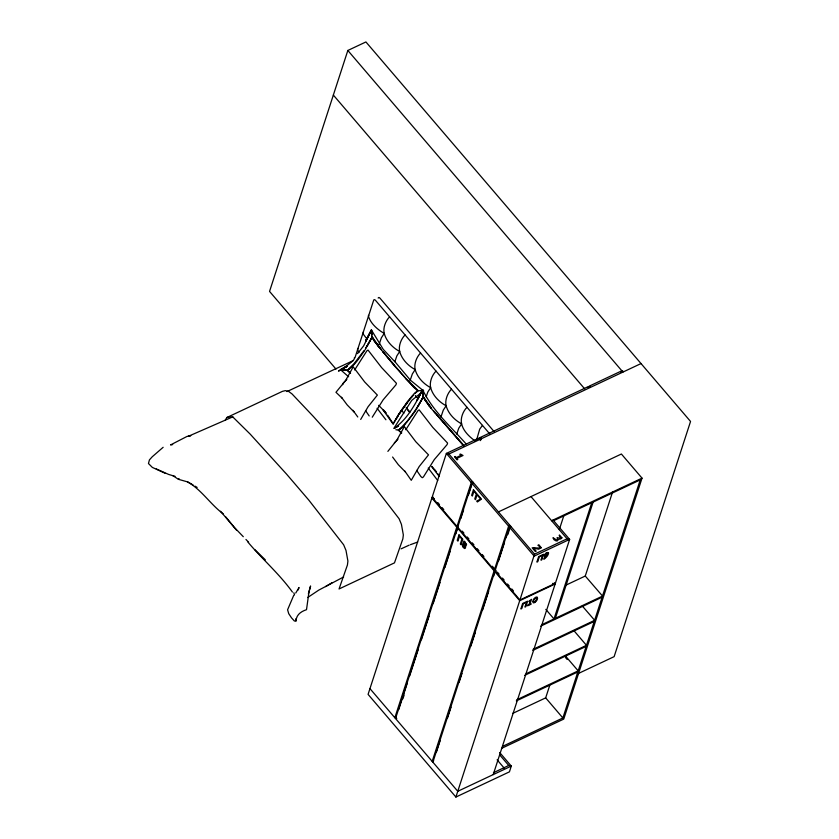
<?xml version="1.0" encoding="UTF-8"?>
<svg xmlns="http://www.w3.org/2000/svg" width="839" height="839" viewBox="0 0 839 839"><rect width="100%" height="100%" fill="white"/><g stroke="black" fill="none" stroke-linecap="round" stroke-linejoin="round"><path stroke-width="1.26" d="M371.32 330.136L371.95 337.1L374.75 341.735L393.858 365.206L413.669 387.23L417.728 390.607L423.548 390.88L410.418 380.193L395.526 362.427L383.245 349.37L371.425 329.989L365.814 340.97L371.425 329.989L365.699 340.823L371.562 330.115L372.076 334.855M466.085 443.883C450.868 426.715 432.798 411.005 422.699 389.894L423.087 396.878L429.558 406.558L463.957 446.18M476.489 440.318L479.719 429.128L482.467 425.394M458.451 525.717L457.003 526.399L432.106 497.296L446.369 453.427L448.917 454.025L534.537 554.128L519.939 599.969L495.041 570.866L509.294 526.986L510.741 526.315M308.364 593.949L310.587 585.979L308.962 592.019L306.508 609.691C301.17 611.453 296.387 614.557 295.989 620.944L294.395 621.028L291.511 617.84L288.742 613.697L287.588 609.775L293.723 595.354M342.69 384.692L343.172 383.213L346.843 379.364M577.368 673.958L614.127 656.654L690.549 421.451L365.919 41.95L347.839 50.466L269.55 291.416L335.988 369.087M354.939 357.844L373.67 300.205A2.318 1.175 64.8 0 1 375.515 300.372L489.934 434.12M379.039 344.693L381.378 337.792L384.241 333.398C382.846 327.997 385.583 320.813 389.611 316.848M394.865 361.693L396.857 355.872L399.71 351.489C398.326 346.088 401.063 338.904 405.09 334.939M409.988 380.875L412.337 373.963L415.19 369.579C413.795 364.178 416.532 356.995 420.57 353.03M426.17 396.795L427.806 392.054L430.669 387.67C429.274 382.269 432.012 375.085 436.039 371.121M440.936 417.056L443.286 410.145L446.138 405.761C444.743 400.36 447.481 393.176 451.518 389.212M434.424 498.618L431.875 498.02L368.08 694.377L455.902 797.05L509.43 771.849L511.297 766.091L499.698 752.531M432.798 498.618L433.26 497.181M456.762 434.057L458.755 428.236L461.618 423.852C460.223 418.451 462.96 411.267 466.987 407.303M480.296 440.622C484.627 434.696 474.612 441.073 481.104 438.136M471.508 481.848L473.154 483.327L471.508 481.848L394.844 717.723L396.291 717.051M395.526 718.53L457.465 527.93L494.119 570.782M473.395 482.656L471.948 483.337L457.695 527.207L494.349 570.059M398.714 709.574L407.219 683.407M409.652 675.94L418.147 649.774M421.388 639.811L429.075 616.141M433.123 603.681L440.003 582.497M444.859 567.552L450.124 551.359M455.787 533.919L457.811 527.689M460.831 518.408L463.6 509.881M468.351 495.251L472.714 481.848L471.266 482.53L446.369 453.427L479.09 438.01L480.191 439.3M402.93 698.751L404.146 695.017M510.06 525.508L508.612 526.189L432.19 761.382L433.637 760.7M432.882 762.19L494.811 571.59L496.258 570.908M436.469 751.985L440.108 740.774M447.397 718.352L451.046 707.141M459.132 682.222L461.974 673.497M470.878 646.093L475.325 632.386M482.614 609.963L488.686 591.275M493.542 576.33L494.758 572.597M498.576 560.851L504.512 542.571M506.095 537.694L508.864 529.157M507.805 534.579L509.829 528.36M455.902 797.05L519.708 600.693L555.145 584.007L493.217 774.607M559.309 529.608L563.724 516.006M553.992 584.112L554.464 582.675M591.768 502.718L554.002 618.951L545.811 609.376M555.355 618.312L593.121 502.079M512.566 713.465L545.675 697.87L549.723 685.432M566.419 584.909L585.265 576.036L612.585 491.948M502.551 746.374L562.875 717.974L640.23 479.898L553.897 520.558M498.429 511.916L621.395 454.014L642.024 478.136L563.735 719.096L501.502 748.398M298.181 589.943L299.041 587.499L295.727 593.058M422.457 389.904L416.836 400.602L422.699 389.894L423.317 395.735M360.697 419.448L368.059 406.758L377.372 395.096L364.65 381.934L353.209 366.842L345.595 380.539L335.967 392.285L342.417 398.462M393.302 423.894L398.221 414.938L407.565 401.43L414.183 393.617L418.074 390.586L405.782 378.452L382.71 351.551M372.254 417.203L383.129 399.857L395.977 384.797L396.448 383.318L381.598 367.576L368.027 350.083L366.895 350.796L354.635 369.968M371.562 330.115L363.644 345.878L357.519 353.618M422.699 389.894C415.357 403.884 407.502 419.301 394.057 428.299L398.619 426.013L394.068 428.268M367.073 346.171L372.201 337.068L381.137 349.58M418.21 405.95L423.338 396.847L431.477 408.373M394.456 427.408L411.729 400.402L423.548 390.88L421.241 390.754M226.991 417.455L229.97 416.731L233.42 417.56L250.169 434.099L286.456 474.004L308.825 500.128L343.654 544.815L346.004 550.457L347.912 561.071L347.43 564.983L339.05 588.968L394.477 562.864L402.856 538.879L403.339 534.978L401.43 524.354L399.081 518.712L370.303 481.397L355.044 463.159L313.555 416.679L292.014 393.921L288.553 391.373L285.396 390.628L282.428 391.362L226.991 417.455L225.334 419.909M395.798 419.689L398.085 415.966M399.249 414.109L407.387 402.479M365.825 347.933L372.296 337.068L378.42 346.78M364.965 350.041L371.95 337.1L374.75 341.735M416.102 409.82L423.087 396.878L429.558 406.558M364.378 350.912C359.26 357.718 354.761 365.689 347.346 370.219L340.508 369.684L348.625 376.784M415.515 410.691L406.338 422.856M364.095 350.566L354.131 363.581L347.22 370.387L350.429 373.428M172.75 475.577L178.413 479.31L179.001 478.524M405.772 429.746L418.032 410.575L419.164 409.862L432.735 427.355L447.586 443.097L447.114 444.576L434.266 459.625L423.391 476.982L422.258 477.706L420.842 476.51L416.637 470.354M354.299 357.854C356.732 361.378 323.015 379.868 347.377 366.077L340.697 369.747L347.524 370.377L349.15 368.992M411.257 397.529L412.945 395.63M405.646 423.695L402.028 427.743L398.483 429.998L395.882 429.767M412.84 395.63L401.346 410.386L392.998 423.894L382.794 409.579M397.98 439.143L394.309 442.992M368.761 315.307L368.342 315.726C370.167 323.12 377.529 329.685 384.241 333.398C386.223 341.116 392.746 347.807 399.71 351.489C401.703 359.207 408.226 365.898 415.19 369.579C417.172 377.288 423.695 383.989 430.669 387.67C432.651 395.379 439.175 402.08 446.138 405.761C448.131 413.47 454.644 420.171 461.618 423.852C463.275 431.11 469.483 436.867 475.335 441.146M363.392 331.845L363.056 333.859L366.716 338.704M358.012 348.395L357.477 349.506L358.956 352.464M295.989 620.944L295.968 618.7M414.55 393.732L417.979 390.586L405.688 378.452M415.483 392.946L418.074 390.586M387.87 451.372L396.732 440.318L404.346 426.621L415.787 441.713L428.509 454.864L419.196 466.536L411.257 480.307L404.776 471.004M163.144 447.292L152.258 456.762L149.436 459.887L148.451 463.516L152.352 467.417L164.979 473.196M400.276 428.771L398.483 429.998L401.703 432.819M307.651 597.546L318.789 590.1L343.612 576.97M325.574 586.608L331.982 582.748M340.508 369.684L347.482 366.234L340.571 369.642M448.917 454.025L641.038 363.56M551.611 520.715L642.024 478.136M534.537 554.128L567.091 538.806L569.639 539.404L555.376 583.283L519.939 599.969M542.162 624.52L602.549 596.089L585.265 576.036M540.61 626.167L602.203 597.169M533.09 649.334L594.673 620.325L582.297 606.01M532.734 650.414L594.327 621.405M526.158 673.727L586.566 645.285M524.627 675.364L586.209 646.366M516.677 699.82L578.27 670.822M516.331 700.901L577.914 671.903M493.447 772.698L508.749 765.483L511.297 766.091L457.779 791.292L369.947 688.62M286.948 391.582L353.177 360.634M233.032 416.763L188.387 436.28L190.778 435.609L187.013 436.437L170.558 444.922L172.677 444.586M401.073 548.853L409.18 545.151M410.397 544.7L417.675 542.025M401.629 410.376L403.874 413.208M552.597 583.399L555.145 584.007M178.413 479.31L187.579 481.901L193.012 484.921M175.047 476.342L168.576 474.413L156.316 468.938M195.078 486.169L197.134 487.417M187.579 481.901C201.759 489.913 210.337 504.333 223.331 513.95M350.576 373.04L347.524 370.377M265.313 559.833L254.741 549.576M401.556 433.207L398.347 430.155C408.95 421.01 416.511 408.887 423.433 396.847L425.887 401.514M354.089 412.022L347.21 404.954L341.452 397.246M405.227 471.801L398.336 464.733L392.589 457.024M385.772 412.641L378.683 405.331M463.464 445.205L433.847 411.33M463.537 445.205L437.213 415.2M243.3 536.708L234.48 527.542L225.722 516.866M245.953 539.456L248.596 542.214M377.078 408.268L385.909 419.762M428.215 468.047L437.706 480.485M407.848 410.271L409.526 412.222M347.839 50.466L622.947 372.076M621.395 371.74L620.944 371.216L589.125 386.202L589.565 386.727M588.663 387.146L588.223 386.622L480.002 437.58L480.443 438.105M333.345 95.059L584.615 388.793M494.318 431.833L380.036 298.244A2.318 1.175 64.8 0 0 378.19 298.076M553.058 520.033L569.639 539.404L534.191 556.1L509.294 526.986M530.982 496.594L567.091 538.806M415.326 395.526L417.853 398.483M471.948 483.337L508.612 526.189M409.946 412.064L406.191 407.481M574.191 630.97L586.471 645.327M492.346 566.252L495.723 570.195M497.412 572.177L499.1 574.149M502.477 578.092L504.166 580.064M507.532 584.017L509.221 585.989M511.759 588.947L513.447 590.918M437.822 502.592L439.521 504.585M442.069 507.564L443.768 509.556M462.237 531.139L463.904 533.09M467.239 536.981L468.907 538.932M472.242 542.833L473.909 544.773M477.234 548.675L478.901 550.625M482.236 554.516L483.904 556.467M456.426 526.252L458.115 528.224M493.563 569.66L495.251 571.642M431.875 498.02L456.773 527.123M494.811 571.59L519.708 600.693M565.077 655.553L578.176 670.864M565.549 657.587L567.185 659.496M545.675 697.87L562.875 717.974M499.792 755.016L508.749 765.483M497.108 759.819L504.438 768.388M396.732 718.53L395.085 717.051L396.459 718.656M433.931 411.33L435.567 413.26M382.804 351.551L390.166 360.256M391.803 362.196L394.257 365.101M220.521 511.245L236.493 530.122M431.907 466.432L433.522 468.382M431.498 466.442L439.08 476.206M292.412 592.04C279.335 573.866 262.303 559.173 247.977 542.172M431.561 408.362L427.02 402.395M381.221 349.58L375.148 341.609M434.329 469.074L436.563 472.011M383.947 410.281L386.181 413.218M352.915 410.271L357.781 416.983M365.51 410.575L369.191 415.945M438.052 473.972L439.426 475.923M387.608 415.169L393.124 423.737M293.839 592.764L294.52 594.914M466.536 544.647C464.921 545.497 466.463 551.024 463.128 547.353C461.072 544.196 463.862 543.735 463.82 541.176A2.538 1.29 64.8 0 1 464.691 541.47L466.536 544.647M548.538 552.964C548.538 557.106 538.68 563.42 547.143 555.261C541.616 560.043 545.465 550.279 548.538 552.964M547.615 553.53C545.528 558.847 543.871 552.565 547.615 553.53M561.91 537.83C560.053 540.41 558.931 537.726 557.411 540.83A2.748 2.087 18 0 1 555.879 540.84L553.95 539.645L552.953 537.768C553.279 537.254 559.582 543.515 557.075 537.579C564.511 539.687 557.872 535.932 559.403 534.967L561.91 537.83M465.823 544.123L464.9 545.014L464.103 543.389A1.258 0.64 64.8 0 1 464.03 542.424L464.806 542.277L465.823 544.123M536.75 598.039C534.055 607.709 531.59 597.389 536.75 598.039M463.044 544.962C463.275 550.636 466.966 544.438 463.044 544.962M532.796 601.626C532.849 605.307 537.914 600.294 537.568 598.238C537.505 594.547 532.44 599.56 532.796 601.626M541.249 547.731L538.628 549.199L533.583 548.15L536.163 551.16L535.366 551.538L532.136 547.762L539.519 548.045L540.043 546.913L537.914 545.277L538.858 544.773L541.249 547.731M473.458 489.777L471.675 495.251L472.367 496.069L473.941 491.245L476.342 494.056L474.78 498.88L475.472 499.687L477.255 494.223L473.458 489.777M459.017 534.863L457.234 540.337L457.937 541.145L459.499 536.32L461.901 539.141L460.338 543.966L461.031 544.773L462.813 539.299L459.017 534.863M478.125 495.251L477.926 495.891L480.621 499.058L476.657 501.082L477.412 501.953L481.45 499.132L478.125 495.251M522.634 603.514L520.862 608.988L521.774 608.558L523.337 603.734L526.504 602.245L524.941 607.069L525.854 606.639L527.626 601.164L522.634 603.514M538.648 556.624L536.876 562.088L537.789 561.658L539.351 556.834L542.518 555.345L540.945 560.169L541.868 559.739L543.641 554.264L538.648 556.624M527.773 605.255L527.595 605.821L530.951 604.237L531.129 603.681L529.912 604.258L531.507 599.319L529.126 601.091L528.969 601.594L530.217 601.007L529.021 604.667L527.773 605.255M590.016 386.506L588.212 387.366L590.016 386.506M622.748 371.1L620.944 371.95L622.748 371.1M455.231 456.51L454.528 456.836L457.077 459.824L457.779 459.489L456.856 458.409L463.055 455.483L460.464 454.046L459.835 454.339L460.789 455.451L456.175 457.622L455.231 456.51M509.126 525.382L510.5 526.986L509.126 525.382"/></g></svg>
